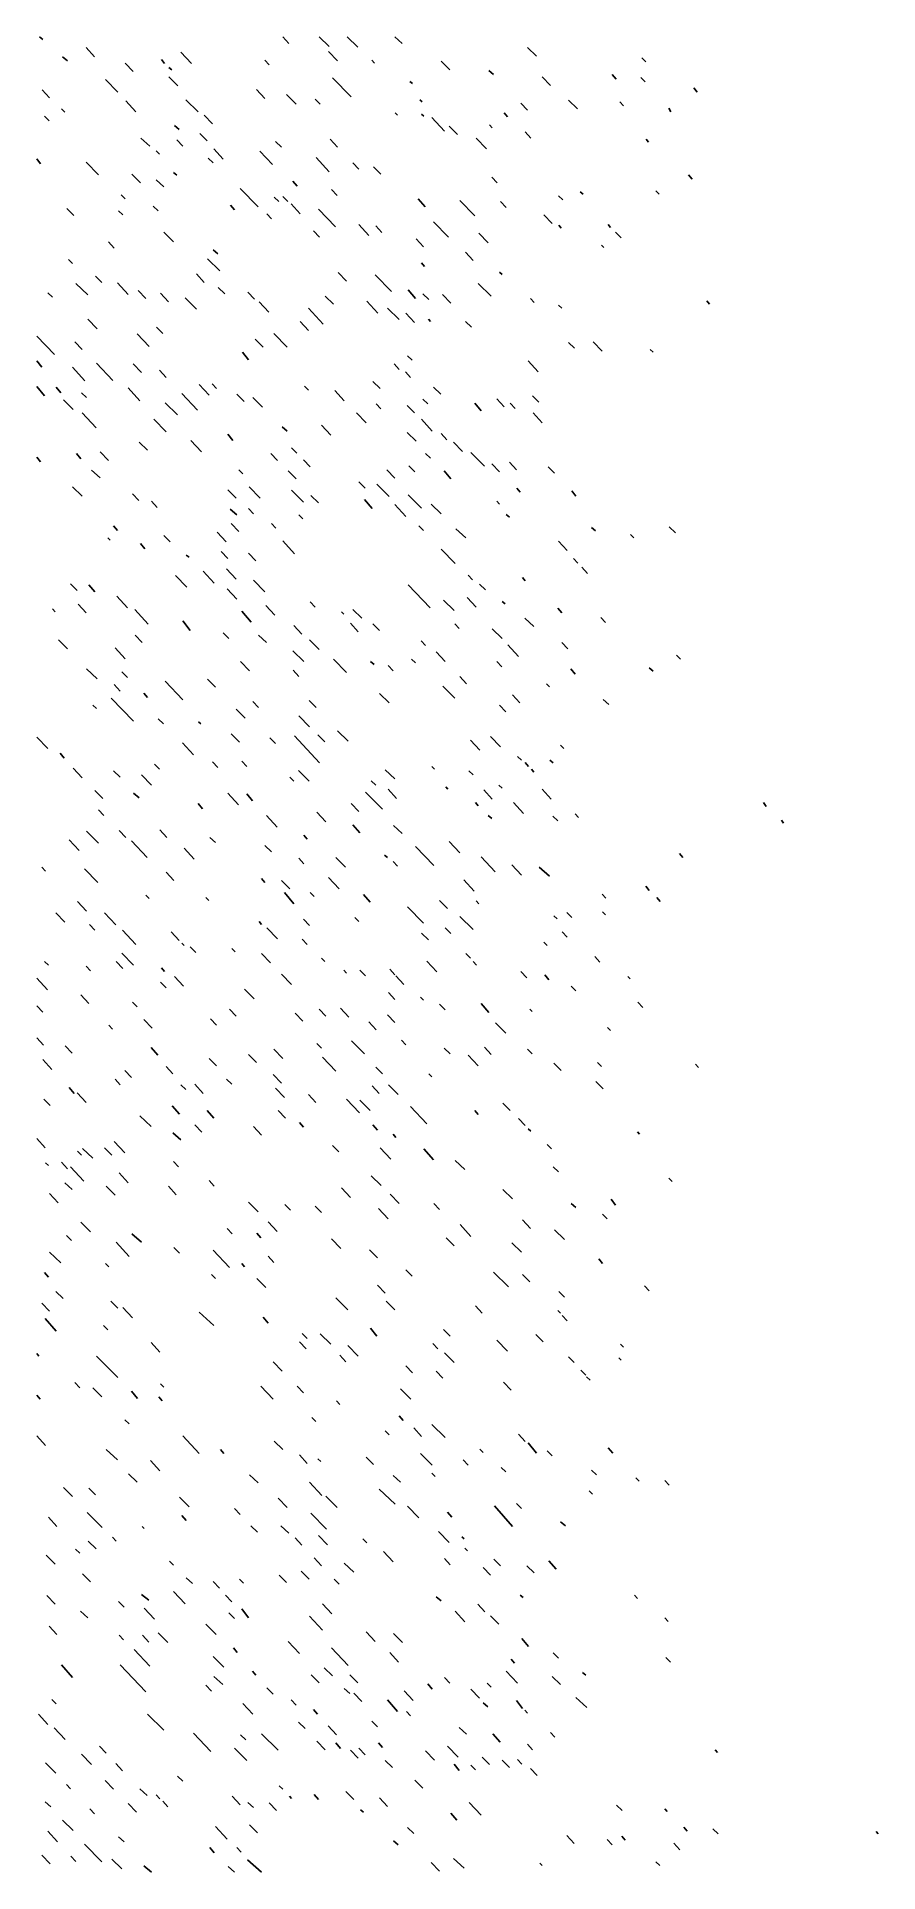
# Model space of a CAD drawing. Extents: x 0 to 275, y 0 to 600.
import ezdxf

# ---------------------------------------------------------------- set-up
doc = ezdxf.new("R2010")
doc.units = 0
doc.header["$MEASUREMENT"] = 0
doc.layers.add('MARBLE_FSET2', color=76, linetype='CONTINUOUS')

msp = doc.modelspace()

# ---------------------------------------------------------------- linework, layer by layer
at = {"layer": 'MARBLE_FSET2'}
for p, q in [((1.1, 600.19), (2.2, 599.25)), ((80.61, 600.19), (82.63, 597.94)), ((92.52, 600.19), (95.82, 597)), ((101.68, 600.19), (105.16, 596.82)), ((117.25, 600.19), (119.63, 597.94)), ((16.31, 596.63), (19.05, 593.64)), ((47.27, 595.13), (50.75, 591.39)), ((95.63, 595.32), (98.56, 592.32)), ((160.67, 596.63), (163.6, 593.82)), ((8.61, 593.64), (10.26, 592.32)), ((29.13, 591.58), (31.69, 588.77)), ((41.04, 592.7), (41.95, 591.39)), ((43.42, 590.08), (44.34, 589.33)), ((74.75, 592.51), (76.21, 591.01)), ((109.74, 592.51), (110.66, 591.58)), ((132.46, 592.14), (135.21, 589.33)), ((148.03, 589.14), (149.5, 587.83)), ((198.05, 593.26), (199.33, 591.95)), ((2.02, 582.78), (4.4, 580.16)), ((22.72, 586.15), (26.75, 582.03)), ((43.42, 587.08), (46.35, 584.09)), ((72, 582.96), (74.75, 579.97)), ((96.92, 586.71), (102.96, 580.53)), ((122.2, 585.59), (123.11, 584.84)), ((165.44, 587.08), (168.18, 584.27)), ((188.34, 587.83), (189.62, 586.33)), ((197.68, 586.9), (199.15, 585.4)), ((215.08, 583.53), (216.18, 582.03)), ((8.24, 576.6), (9.34, 575.48)), ((29.31, 579.22), (32.61, 575.66)), ((48.92, 579.59), (52.95, 575.66)), ((81.89, 581.28), (85.01, 578.1)), ((91.24, 579.78), (92.89, 578.1)), ((125.5, 579.59), (126.23, 578.85)), ((158.47, 578.47), (160.67, 576.22)), ((174.05, 579.41), (176.98, 576.6)), ((190.9, 578.85), (192, 577.54)), ((206.84, 576.79), (207.57, 575.66)), ((2.75, 574.17), (4.21, 572.67)), ((45.25, 571.17), (46.72, 569.86)), ((54.96, 574.54), (57.71, 571.73)), ((117.44, 575.29), (118.17, 574.54)), ((126.05, 574.91), (126.78, 574.17)), ((129.34, 573.79), (133.56, 569.3)), ((135.02, 570.98), (137.77, 568.17)), ((148.21, 571.36), (149.13, 570.42)), ((152.98, 575.29), (154.08, 573.98)), ((34.26, 567.05), (37.19, 564.43)), ((45.98, 566.49), (48, 564.43)), ((53.5, 568.55), (55.88, 566.12)), ((78.23, 565.93), (80.24, 564.06)), ((96.18, 566.68), (98.56, 564.06)), ((143.82, 567.05), (147.3, 563.49)), ((159.94, 569.11), (161.77, 567.05)), ((199.51, 566.68), (200.24, 565.74)), ((0.18, 560.31), (1.47, 558.63)), ((16.31, 559.19), (20.34, 555.07)), ((39.21, 562.93), (40.31, 561.81)), ((56.24, 560.5), (57.89, 559)), ((58.08, 563.49), (61.19, 560.12)), ((73.1, 562.75), (77.31, 558.44)), ((91.6, 560.69), (95.82, 556.01)), ((103.51, 559), (105.53, 556.94)), ((31.33, 555.26), (34.08, 552.45)), ((39.21, 553.39), (41.77, 551.14)), ((44.89, 555.82), (45.98, 554.88)), ((83.91, 553.01), (85.37, 551.33)), ((110.29, 557.69), (112.67, 555.26)), ((148.95, 554.32), (150.78, 552.45)), ((213.25, 555.07), (214.53, 553.57)), ((27.85, 548.52), (29.13, 547.21)), ((66.69, 550.58), (72.55, 544.59)), ((77.86, 547.77), (79.33, 546.27)), ((80.61, 547.96), (82.26, 546.27)), ((96.55, 550.2), (98.38, 548.33)), ((124.95, 547.21), (127.15, 544.59)), ((138.5, 546.65), (143.45, 541.59)), ((151.88, 546.27), (153.71, 544.4)), ((170.75, 548.14), (172.21, 546.83)), ((177.89, 549.45), (178.81, 548.71)), ((202.63, 549.83), (203.73, 548.71)), ((10.08, 544.03), (12.27, 541.78)), ((26.93, 543.28), (28.4, 541.97)), ((38.29, 544.77), (39.94, 543.28)), ((63.57, 545.15), (64.85, 543.65)), ((75.48, 542.34), (76.95, 540.66)), ((83.36, 545.52), (86.29, 542.34)), ((92.34, 543.84), (97.83, 538.03)), ((165.98, 541.97), (168.73, 539.16)), ((41.77, 536.35), (44.89, 533.17)), ((90.69, 536.72), (92.7, 534.66)), ((105.53, 538.78), (108.82, 535.23)), ((111.02, 538.41), (113.04, 536.16)), ((124.21, 534.1), (126.6, 531.48)), ((129.89, 539.72), (134.84, 534.66)), ((144.73, 535.98), (147.85, 532.79)), ((170.93, 538.6), (171.66, 537.66)), ((187.05, 538.78), (187.79, 537.85)), ((189.44, 536.35), (191.27, 534.48)), ((23.63, 533.17), (25.47, 531.11)), ((57.89, 530.55), (59.36, 529.24)), ((140.34, 529.8), (142.9, 526.99)), ((184.85, 532.04), (185.59, 531.29)), ((10.63, 527.36), (11.91, 526.05)), ((52.4, 522.68), (54.96, 519.88)), ((56.06, 527.55), (60.09, 523.62)), ((98.75, 523.06), (101.5, 520.25)), ((110.84, 522.31), (116.15, 516.88)), ((126.05, 526.24), (126.96, 525.12)), ((151.51, 523.25), (152.43, 522.5)), ((3.85, 516.51), (5.31, 515.01)), ((13.01, 519.5), (16.85, 515.76)), ((19.42, 521.93), (21.44, 519.88)), ((26.56, 519.69), (30.05, 515.94)), ((33.34, 517.25), (35.91, 514.63)), ((40.67, 516.32), (43.24, 513.51)), ((59.54, 518.19), (61.74, 516.13)), ((69.25, 516.69), (71.45, 514.45)), ((121.65, 517.44), (124.03, 514.63)), ((126.41, 516.13), (128.43, 514.26)), ((144.55, 519.5), (148.76, 515.38)), ((48.73, 514.82), (52.4, 511.08)), ((72.92, 513.51), (76.03, 510.14)), ((89.04, 511.45), (93.8, 506.21)), ((94.53, 515.38), (97.28, 512.76)), ((108.09, 513.7), (111.76, 509.77)), ((114.87, 511.45), (118.72, 507.71)), ((132.82, 515.94), (135.57, 513.14)), ((161.59, 514.63), (162.87, 513.32)), ((170.75, 512.39), (171.85, 511.45)), ((219.3, 513.88), (220.21, 512.76)), ((16.85, 507.89), (19.97, 504.71)), ((39.39, 505.27), (41.4, 503.21)), ((86.29, 507.15), (89.04, 504.15)), ((120.92, 509.77), (123.66, 506.77)), ((128.24, 507.89), (128.98, 507.15)), ((140.34, 507.15), (142.35, 505.27)), ((0.18, 502.28), (6.05, 496.29)), ((12.64, 500.41), (15.02, 497.97)), ((32.98, 503.03), (37.01, 498.91)), ((71.63, 501.34), (74.2, 498.72)), ((77.68, 503.21), (82.08, 498.72)), ((174.05, 500.22), (176.06, 498.35)), ((182.11, 500.41), (185.04, 497.41)), ((0.18, 494.23), (1.83, 492.17)), ((11.91, 492.17), (15.94, 487.68)), ((19.79, 493.48), (25.1, 487.86)), ((31.69, 493.29), (34.44, 490.48)), ((67.42, 497.04), (69.44, 494.6)), ((117.07, 493.29), (118.72, 491.42)), ((121.47, 495.91), (122.93, 494.42)), ((160.85, 494.23), (164.15, 490.67)), ((200.79, 497.97), (201.71, 497.04)), ((40.31, 491.23), (42.5, 488.8)), ((53.31, 486.55), (56.61, 483)), ((57.53, 486.74), (58.99, 485.24)), ((110.11, 487.49), (112.49, 485.24)), ((120.73, 490.67), (122.38, 488.8)), ((0.18, 485.8), (2.75, 482.81)), ((6.6, 485.62), (8.06, 483.74)), ((8.98, 481.5), (12.09, 478.32)), ((14.84, 483.74), (16.49, 482.25)), ((30.05, 485.43), (33.89, 481.12)), ((42.14, 480.56), (46.17, 476.63)), ((47.63, 483.56), (52.76, 478.13)), ((65.59, 483.37), (67.97, 480.94)), ((70.9, 482.25), (74.02, 479.06)), ((87.76, 485.99), (89.04, 484.68)), ((97.65, 484.49), (100.76, 481.12)), ((111.21, 480.19), (112.67, 478.5)), ((126.41, 481.68), (128.06, 480.19)), ((129.89, 485.62), (132.27, 483.37)), ((143.45, 480.37), (145.47, 477.94)), ((150.6, 481.87), (152.98, 479.25)), ((154.99, 480.37), (156.64, 478.69)), ((162.32, 482.81), (164.34, 480.75)), ((15.02, 477.19), (19.6, 472.32)), ((38.47, 475.13), (42.5, 471.01)), ((104.79, 477.19), (107.91, 474.01)), ((121.28, 479.63), (123.66, 477.19)), ((126.05, 475.13), (129.53, 471.2)), ((162.5, 477.19), (165.44, 474.01)), ((50.56, 468.21), (54.05, 464.46)), ((62.66, 470.27), (64.31, 468.21)), ((80.43, 472.7), (82.08, 471.2)), ((93.25, 473.26), (96.37, 469.89)), ((121.28, 470.83), (124.21, 468.02)), ((132.46, 470.45), (134.29, 468.39)), ((0.18, 462.78), (1.47, 461.28)), ((13.19, 463.9), (14.66, 462.22)), ((20.89, 464.46), (23.63, 461.65)), ((33.71, 467.64), (36.46, 465.02)), ((76.76, 463.9), (78.96, 461.65)), ((83.54, 465.77), (85.19, 464.09)), ((127.33, 463.9), (128.98, 462.4)), ((136.49, 467.64), (139.42, 464.65)), ((142.17, 464.27), (146.56, 459.78)), ((18.14, 458.47), (20.89, 456.04)), ((66.32, 458.66), (67.6, 457.35)), ((82.44, 458.28), (85.01, 455.66)), ((87.39, 461.84), (89.59, 459.59)), ((114.69, 458.66), (117.25, 455.85)), ((121.83, 459.97), (123.85, 457.91)), ((133.37, 458.28), (135.57, 455.66)), ((148.95, 460.53), (151.51, 457.91)), ((154.81, 461.09), (157.01, 458.66)), ((167.45, 459.59), (169.47, 457.54)), ((11.91, 453.04), (15.02, 450.05)), ((31.51, 450.8), (33.53, 448.55)), ((62.66, 452.11), (65.4, 449.3)), ((69.62, 453.04), (73.28, 449.3)), ((83.54, 451.92), (87.39, 447.99)), ((89.77, 450.23), (92.34, 447.8)), ((105.53, 454.73), (107.54, 452.67)), ((111.39, 453.98), (115.42, 449.86)), ((121.65, 450.42), (126.05, 446.12)), ((157.19, 452.67), (158.29, 451.36)), ((175.15, 451.73), (176.43, 450.05)), ((37.74, 448.36), (39.57, 446.3)), ((63.39, 445.74), (65.59, 443.87)), ((69.44, 445.93), (71.08, 444.24)), ((107.36, 448.92), (109.92, 445.93)), ((117.25, 447.24), (120.92, 443.31)), ((129.16, 447.43), (132.46, 444.24)), ((150.6, 448.36), (151.51, 447.43)), ((153.71, 444.06), (154.81, 443.12)), ((25.28, 440.31), (26.56, 438.81)), ((59.18, 438.25), (62.11, 435.07)), ((63.76, 441.06), (66.32, 438.44)), ((76.95, 441.06), (78.41, 439.56)), ((85.92, 443.87), (87.21, 442.56)), ((125.13, 440.31), (126.6, 438.81)), ((137.22, 439.38), (140.52, 436.38)), ((181.56, 439.75), (182.84, 438.63)), ((207.02, 439.94), (209.04, 438.07)), ((23.45, 436.38), (24.18, 435.63)), ((34.08, 434.51), (35.54, 432.82)), ((41.77, 437.13), (43.79, 435.07)), ((80.61, 435.44), (84.46, 431.14)), ((132.46, 432.64), (137.04, 427.96)), ((170.75, 435.26), (173.68, 432.26)), ((195.48, 436.38), (194.38, 437.5)), ((49.1, 430.76), (50.02, 430.02)), ((60.46, 431.89), (62.66, 429.64)), ((62.29, 426.27), (65.4, 422.9)), ((69.44, 431.33), (71.82, 428.89)), ((175.69, 429.64), (177.16, 428.14)), ((178.44, 426.83), (180.27, 424.77)), ((11.18, 421.4), (13.37, 419.16)), ((17.22, 421.03), (19.24, 418.78)), ((45.62, 424.03), (49.28, 420.28)), ((54.6, 425.52), (58.26, 421.59)), ((71.08, 422.53), (74.75, 418.78)), ((121.65, 421.03), (128.79, 413.54)), ((141.25, 424.21), (142.72, 422.71)), ((144.92, 421.22), (146.93, 419.34)), ((159.02, 423.46), (159.94, 422.34)), ((13.74, 414.66), (16.31, 411.86)), ((26.38, 417.29), (29.86, 413.54)), ((62.47, 419.72), (65.59, 416.35)), ((75.11, 414.29), (78.05, 411.11)), ((89.59, 415.41), (91.24, 413.73)), ((133.19, 415.98), (136.67, 412.61)), ((140.89, 416.91), (143.82, 413.73)), ((152.43, 415.6), (153.34, 414.85)), ((5.31, 413.17), (6.23, 412.23)), ((32.24, 412.98), (36.64, 408.11)), ((48, 409.24), (50.38, 406.05)), ((67.24, 412.42), (70.35, 408.86)), ((99.85, 412.23), (100.58, 411.48)), ((102.78, 408.49), (105.34, 405.68)), ((103.51, 412.98), (106.44, 410.17)), ((110.11, 408.3), (112.31, 406.05)), ((136.85, 408.3), (138.32, 406.8)), ((159.76, 410.17), (162.69, 407.36)), ((170.56, 413.35), (171.85, 411.86)), ((184.67, 410.36), (186.14, 408.67)), ((7.33, 403.06), (10.26, 400.06)), ((32.43, 404.56), (34.63, 402.12)), ((61.19, 405.3), (63.02, 403.43)), ((72.73, 404.56), (75.3, 402.12)), ((84.27, 407.74), (86.84, 404.93)), ((89.4, 403.06), (92.52, 399.88)), ((125.86, 402.68), (127.33, 401.19)), ((149.13, 406.61), (152.43, 403.43)), ((171.85, 402.12), (173.86, 400.06)), ((25.83, 400.44), (29.13, 396.88)), ((83.91, 399.5), (87.57, 395.94)), ((97.28, 396.69), (101.5, 392.39)), ((122.75, 396.69), (124.03, 395.57)), ((130.81, 399.13), (133.74, 395.94)), ((154.26, 401.37), (157.74, 397.63)), ((209.4, 398), (210.69, 396.69)), ((16.49, 393.51), (19.97, 390.33)), ((28.03, 392.57), (29.86, 390.7)), ((56.06, 390.14), (58.63, 387.52)), ((66.87, 395.94), (69.8, 392.95)), ((84.09, 393.14), (85.92, 391.08)), ((109.37, 395.94), (110.47, 395.01)), ((115.05, 394.63), (116.7, 392.95)), ((138.5, 391.08), (140.7, 388.64)), ((150.6, 395.94), (152.24, 394.26)), ((174.78, 393.51), (176.24, 391.83)), ((200.43, 393.88), (201.71, 392.76)), ((25.47, 388.46), (27.48, 386.21)), ((35.18, 385.65), (36.46, 384.15)), ((42.14, 389.58), (48, 383.4)), ((112.31, 385.46), (115.42, 382.46)), ((133.01, 387.89), (136.85, 383.96)), ((155.73, 385.09), (158.11, 382.46)), ((166.9, 388.64), (167.82, 387.71)), ((18.5, 381.72), (19.79, 380.59)), ((24.55, 383.96), (31.88, 376.47)), ((65.4, 380.41), (68.34, 377.41)), ((70.9, 382.84), (72.73, 380.97)), ((85.92, 378.16), (89.4, 374.6)), ((89.22, 383.21), (91.6, 380.97)), ((151.51, 381.72), (153.53, 379.47)), ((185.4, 383.59), (187.24, 381.9)), ((39.94, 377.22), (41.59, 375.54)), ((53.13, 376.29), (53.86, 375.54)), ((63.76, 372.36), (66.5, 369.55)), ((98.56, 373.29), (102.05, 369.92)), ((0.18, 371.23), (3.85, 367.49)), ((47.82, 369.36), (51.48, 365.43)), ((76.4, 371.05), (78.23, 369.17)), ((84.46, 371.61), (92.7, 362.81)), ((92.15, 371.98), (94.35, 369.73)), ((141.98, 370.3), (145.1, 366.93)), ((148.58, 371.42), (151.88, 368.05)), ((171.48, 368.61), (172.58, 367.49)), ((7.88, 365.99), (9.16, 364.31)), ((12.09, 361.12), (15.02, 357.94)), ((25.28, 360.19), (27.48, 358.13)), ((38.66, 362.43), (40.31, 360.75)), ((57.71, 363.18), (59.36, 361.31)), ((67.24, 363.37), (68.89, 361.68)), ((85.74, 360.37), (89.22, 356.82)), ((114.14, 360.56), (117.25, 357.57)), ((129.34, 361.68), (130.26, 360.75)), ((141.44, 360.19), (142.9, 358.88)), ((157.37, 364.87), (158.66, 363.74)), ((159.94, 363), (161.04, 361.68)), ((161.95, 360.75), (162.69, 359.81)), ((168, 363.74), (169.1, 362.81)), ((34.44, 358.88), (37.74, 355.51)), ((82.99, 358.13), (84.27, 356.82)), ((109.56, 357), (111.02, 355.51)), ((115.05, 354.2), (117.8, 351.2)), ((133.92, 354.95), (134.66, 354.2)), ((146.38, 354.01), (149.13, 351.01)), ((151.33, 355.51), (152.43, 354.57)), ((165.44, 354.2), (168.37, 351.01)), ((19.24, 353.82), (21.8, 351.2)), ((31.88, 352.89), (33.71, 351.39)), ((52.95, 349.52), (54.41, 347.83)), ((62.66, 352.89), (66.14, 349.14)), ((68.89, 352.7), (70.72, 350.45)), ((102.96, 349.52), (105.53, 346.9)), ((107.73, 353.26), (113.22, 347.64)), ((143.63, 349.89), (144.55, 348.77)), ((156.09, 349.89), (159.39, 346.33)), ((237.8, 349.89), (238.72, 348.58)), ((20.34, 347.46), (22.17, 345.59)), ((75.3, 345.59), (78.78, 341.84)), ((91.79, 346.71), (94.72, 343.53)), ((103.51, 342.59), (105.89, 339.97)), ((116.89, 342.4), (119.63, 339.78)), ((147.85, 345.59), (148.95, 344.65)), ((170.56, 343.9), (168.92, 345.4)), ((176.24, 346.15), (177.34, 345.02)), ((243.66, 344.09), (244.4, 343.15)), ((10.81, 337.72), (14.11, 334.17)), ((16.49, 340.53), (20.34, 336.6)), ((27.11, 340.72), (29.31, 338.47)), ((31.15, 337.35), (36.27, 331.92)), ((40.49, 340.9), (42.69, 338.47)), ((56.79, 338.47), (58.63, 336.79)), ((87.57, 339.22), (88.67, 337.91)), ((135.02, 337.16), (138.5, 333.42)), ((48.37, 334.91), (51.66, 331.36)), ((74.75, 335.85), (76.95, 333.79)), ((85.92, 331.73), (87.57, 329.86)), ((98.02, 331.92), (101.13, 328.74)), ((113.95, 332.67), (114.87, 331.92)), ((116.7, 330.61), (118.17, 329.11)), ((124.03, 335.48), (130.08, 329.3)), ((145.47, 332.11), (150.05, 327.24)), ((210.32, 333.23), (211.42, 331.92)), ((1.83, 328.74), (3.11, 327.43)), ((15.76, 328.17), (20.15, 323.68)), ((42.5, 327.05), (45.07, 324.43)), ((73.65, 324.99), (74.75, 323.68)), ((80.24, 324.43), (82.99, 321.62)), ((95.63, 325.37), (99.11, 321.62)), ((139.79, 324.62), (143.27, 320.87)), ((155.54, 329.49), (158.66, 326.12)), ((164.52, 328.74), (167.82, 325.74)), ((35.91, 319.56), (37.01, 318.44)), ((55.51, 318.81), (56.43, 317.88)), ((81.16, 320.5), (84.27, 316.76)), ((89.59, 320.5), (90.87, 319.19)), ((106.99, 319.75), (109.19, 317.32)), ((185.04, 319.94), (186.32, 318.63)), ((199.33, 322.56), (200.43, 321.06)), ((202.99, 318.81), (204.09, 317.5)), ((6.41, 313.76), (9.34, 310.76)), ((13.56, 317.5), (16.49, 314.32)), ((22.35, 313.76), (26.02, 309.83)), ((104.24, 312.26), (105.53, 310.95)), ((121.47, 315.82), (126.6, 310.39)), ((131.91, 317.88), (134.47, 315.26)), ((138.5, 312.64), (142.9, 308.33)), ((143.82, 317.69), (144.73, 316.76)), ((170.38, 311.89), (169.28, 312.82)), ((173.5, 313.95), (175.15, 312.26)), ((185.22, 314.13), (186.14, 313.2)), ((17.4, 310.02), (19.24, 308.14)), ((28.21, 308.14), (32.61, 303.46)), ((44.15, 307.58), (46.72, 304.77)), ((72.92, 310.95), (73.65, 310.02)), ((75.48, 308.89), (78.96, 305.34)), ((87.39, 311.7), (89.4, 309.64)), ((126.05, 307.21), (128.24, 304.96)), ((133.74, 308.89), (135.57, 307.02)), ((172.03, 307.58), (173.68, 305.9)), ((28.03, 300.66), (31.88, 296.72)), ((47.63, 303.84), (48.37, 303.09)), ((50.38, 302.71), (52.21, 300.84)), ((63.94, 302.15), (65.04, 301.03)), ((73.65, 300.47), (76.58, 297.47)), ((87.02, 305.15), (88.67, 303.46)), ((140.52, 300.47), (141.98, 298.97)), ((165.98, 304.21), (167.08, 303.09)), ((2.75, 297.85), (4.03, 296.72)), ((16.31, 296.35), (17.77, 294.85)), ((26.2, 297.85), (28.4, 295.6)), ((41.04, 295.79), (41.95, 294.66)), ((93.25, 298.97), (94.35, 297.85)), ((100.58, 295.04), (101.5, 294.1)), ((105.89, 295.04), (107.73, 293.17)), ((115.6, 295.41), (117.25, 293.54)), ((127.69, 298.03), (130.99, 294.48)), ((142.9, 297.85), (144, 296.72)), ((158.47, 294.66), (160.49, 292.61)), ((182.66, 299.53), (184.31, 297.66)), ((0.18, 292.42), (3.66, 288.67)), ((40.67, 291.11), (42.5, 289.24)), ((45.25, 292.98), (48.18, 289.8)), ((68.15, 288.86), (71.27, 285.68)), ((80.24, 293.73), (83.54, 290.36)), ((120.18, 290.36), (117.62, 293.17)), ((166.35, 293.54), (167.63, 291.86)), ((176.43, 288.3), (174.96, 289.8)), ((193.47, 292.98), (194.2, 292.23)), ((0.18, 283.43), (2.2, 281.37)), ((14.66, 286.99), (17.22, 284.18)), ((31.51, 284.56), (32.98, 283.06)), ((63.21, 282.31), (65.4, 280.06)), ((92.52, 282.31), (94.72, 280.06)), ((99.48, 282.68), (102.23, 279.69)), ((115.24, 287.74), (117.25, 285.49)), ((125.68, 286.24), (126.6, 285.3)), ((131.91, 283.99), (133.74, 282.12)), ((145.47, 284.18), (148.03, 281.19)), ((161.4, 282.31), (162.14, 281.56)), ((196.76, 284.56), (198.41, 282.87)), ((23.82, 277.07), (24.92, 275.76)), ((35.18, 278.94), (37.92, 276.13)), ((56.98, 279.13), (58.99, 277.07)), ((84.64, 281), (87.21, 278.38)), ((108.82, 278.19), (111.21, 275.57)), ((114.87, 280.44), (117.25, 278)), ((150.23, 277.82), (153.53, 274.45)), ((186.87, 276.32), (187.79, 275.38)), ((0.18, 272.95), (2.38, 270.51)), ((9.53, 270.33), (11.73, 267.89)), ((91.79, 271.08), (93.25, 269.58)), ((103.15, 272.01), (107.36, 267.71)), ((119.45, 272.2), (120.92, 270.7)), ((2.2, 265.83), (5.13, 262.65)), ((37.56, 269.77), (39.76, 267.33)), ((56.61, 266.21), (58.99, 263.78)), ((69.44, 267.52), (72, 264.9)), ((77.68, 269.2), (80.61, 266.21)), ((93.62, 266.58), (98.02, 262.09)), ((133.37, 269.58), (135.39, 267.71)), ((141.25, 267.33), (144.55, 263.78)), ((146.56, 269.95), (148.76, 267.52)), ((160.67, 269.2), (162.14, 267.71)), ((169.28, 264.71), (171.66, 262.28)), ((183.57, 264.9), (184.85, 263.59)), ((215.63, 264.34), (216.55, 263.21)), ((25.83, 259.47), (27.48, 257.6)), ((28.95, 262.28), (31.15, 260.03)), ((42.5, 263.59), (44.7, 261.15)), ((62.29, 259.47), (63.94, 257.78)), ((77.5, 260.97), (80.24, 258.16)), ((111.02, 263.4), (113.22, 261.15)), ((128.43, 261.15), (129.34, 260.22)), ((183.02, 258.72), (185.4, 256.29)), ((2.56, 252.92), (4.58, 250.86)), ((10.81, 256.66), (12.46, 254.79)), ((13.37, 254.98), (16.31, 251.79)), ((47.27, 257.6), (48.92, 256.1)), ((51.85, 257.78), (54.6, 254.79)), ((78.23, 256.47), (81.16, 253.48)), ((89.04, 254.42), (91.42, 251.79)), ((101.5, 252.92), (105.71, 248.42)), ((105.89, 252.54), (109.19, 249.17)), ((109.92, 257.22), (112.12, 254.79)), ((115.24, 257.6), (118.35, 254.42)), ((33.89, 247.49), (37.56, 243.93)), ((44.52, 250.67), (46.9, 248.05)), ((55.88, 249.17), (58.08, 246.74)), ((79.15, 249.17), (81.53, 246.74)), ((122.38, 250.48), (127.69, 244.87)), ((143.45, 249.17), (144.55, 247.86)), ((152.61, 251.61), (154.99, 249.17)), ((157.74, 246.55), (159.94, 244.31)), ((44.7, 241.87), (47.27, 239.63)), ((51.85, 244.49), (54.23, 242.06)), ((71.08, 243.93), (73.65, 241.12)), ((86.11, 245.24), (87.39, 243.74)), ((110.11, 244.49), (111.57, 242.81)), ((116.7, 241.5), (117.62, 240.37)), ((160.85, 243.18), (161.77, 242.43)), ((196.58, 242.25), (197.31, 241.5)), ((0.18, 240), (2.93, 237)), ((13.56, 235.88), (14.84, 234.57)), ((15.21, 236.82), (18.5, 233.63)), ((22.35, 237), (24.73, 234.57)), ((25.47, 239.06), (28.95, 235.32)), ((96.92, 237.75), (98.93, 235.69)), ((112.49, 237), (115.97, 233.26)), ((126.78, 236.63), (129.89, 233.07)), ((167.08, 238.13), (168.55, 236.63)), ((3.11, 232.14), (4.03, 231.2)), ((8.24, 232.32), (10.26, 230.08)), ((11.18, 230.83), (15.57, 226.15)), ((27.11, 228.77), (30.05, 225.59)), ((44.89, 232.51), (46.53, 230.83)), ((137.04, 232.89), (140.15, 229.89)), ((169.1, 230.83), (170.75, 229.14)), ((4.4, 222.03), (7.15, 219.03)), ((9.34, 225.59), (11.73, 223.34)), ((22.9, 224.46), (25.83, 221.47)), ((43.24, 224.46), (45.8, 221.65)), ((56.61, 226.33), (58.26, 224.46)), ((99.85, 223.9), (102.78, 220.72)), ((109.56, 227.83), (112.85, 224.65)), ((152.61, 223.34), (155.73, 220.34)), ((206.84, 227.08), (207.94, 225.96)), ((69.44, 219.22), (72.55, 216.04)), ((81.34, 218.47), (83.18, 216.6)), ((91.24, 217.91), (93.25, 215.85)), ((111.94, 217.16), (115.05, 213.79)), ((115.79, 221.84), (118.72, 218.85)), ((130.08, 218.85), (131.91, 216.79)), ((174.96, 218.85), (176.43, 217.54)), ((187.97, 220.16), (189.44, 218.28)), ((14.66, 212.67), (17.77, 209.49)), ((62.47, 210.61), (64.12, 208.92)), ((75.85, 212.85), (78.78, 209.67)), ((138.69, 211.92), (142.17, 207.99)), ((159.02, 213.42), (161.59, 210.61)), ((169.47, 210.23), (172.76, 207.05)), ((185.22, 215.29), (186.69, 213.79)), ((9.89, 208.36), (11.54, 206.68)), ((26.2, 206.12), (30.41, 201.44)), ((31.33, 208.92), (34.44, 206.12)), ((45.07, 204.43), (46.9, 202.56)), ((72.18, 209.11), (73.47, 207.61)), ((96.55, 207.24), (99.66, 204.06)), ((134.11, 207.61), (136.67, 204.99)), ((155.54, 205.93), (158.66, 202.93)), ((4.4, 202.93), (8.06, 199.38)), ((22.72, 199.19), (23.82, 198.07)), ((57.89, 203.49), (63.21, 197.88)), ((67.24, 199.19), (68.15, 198.07)), ((75.85, 201.62), (77.68, 199.56)), ((109.01, 203.68), (111.57, 201.06)), ((183.94, 200.69), (185.22, 199.19)), ((2.75, 196.19), (4.03, 194.7)), ((57.34, 195.63), (58.63, 194.32)), ((72.18, 194.32), (75.11, 191.33)), ((111.57, 192.07), (114.14, 189.45)), ((120.92, 197.13), (122.93, 195.07)), ((149.5, 196.38), (154.44, 191.51)), ((159.02, 195.63), (161.4, 193.2)), ((1.83, 186.27), (4.4, 183.65)), ((6.41, 190.02), (8.79, 187.77)), ((24.37, 186.83), (26.75, 184.59)), ((98.02, 187.96), (101.86, 184.02)), ((114.5, 186.83), (117.25, 184.02)), ((170.93, 190.02), (172.76, 188.14)), ((198.96, 191.89), (200.43, 190.2)), ((2.93, 181.22), (6.6, 177.1)), ((28.4, 184.77), (31.51, 181.4)), ((53.31, 183.28), (58.08, 178.97)), ((74.2, 181.59), (75.85, 179.72)), ((143.63, 185.34), (145.83, 182.9)), ((170.56, 183.84), (171.48, 182.9)), ((172.03, 182.15), (173.68, 180.47)), ((21.98, 178.97), (23.45, 177.47)), ((87.02, 176.35), (88.67, 174.66)), ((92.89, 176.16), (96.37, 172.79)), ((109.37, 178.03), (111.39, 175.41)), ((133.19, 177.66), (135.39, 175.41)), ((150.6, 174.1), (154.08, 170.55)), ((163.42, 175.98), (165.8, 173.54)), ((0.18, 169.8), (0.92, 168.86)), ((19.79, 168.86), (26.75, 161.93)), ((37.56, 173.35), (40.49, 170.17)), ((86.11, 173.54), (88.31, 171.29)), ((99.3, 169.24), (101.31, 166.99)), ((101.86, 172.42), (105.34, 168.86)), ((129.71, 172.98), (131.36, 171.29)), ((133.56, 169.98), (136.67, 166.8)), ((174.05, 168.67), (175.88, 166.8)), ((190.53, 168.3), (191.27, 167.55)), ((191.08, 172.79), (192, 171.86)), ((77.5, 166.99), (80.43, 163.99)), ((120.92, 165.68), (123.11, 163.43)), ((130.81, 163.99), (133.01, 161.75)), ((178.08, 164.37), (179.73, 162.68)), ((179.91, 162.12), (181.19, 161)), ((0.18, 156.13), (1.28, 154.82)), ((12.64, 160.25), (14.29, 158.56)), ((18.5, 158.56), (21.44, 155.57)), ((31.15, 157.44), (33.16, 155.01)), ((40.67, 159.88), (41.77, 158.75)), ((73.47, 159.13), (77.5, 154.82)), ((85.37, 159.13), (87.39, 156.88)), ((119.08, 158.19), (122.56, 154.82)), ((152.79, 160.44), (155.36, 157.82)), ((40.12, 155.57), (41.22, 154.26)), ((98.2, 154.26), (99.3, 153.14)), ((28.95, 148.08), (30.41, 146.77)), ((90.14, 148.83), (91.42, 147.52)), ((114.14, 144.52), (115.42, 143.21)), ((118.72, 149.39), (120, 147.89)), ((123.48, 145.46), (126.05, 142.65)), ((129.34, 146.58), (133.74, 142.28)), ((0.18, 142.84), (3.11, 139.66)), ((22.9, 138.35), (26.56, 134.98)), ((48, 142.84), (53.31, 137.04)), ((60.27, 138.35), (61.37, 137.04)), ((77.86, 141.15), (80.61, 138.35)), ((145.1, 138.53), (146.2, 137.41)), ((157.74, 143.4), (159.94, 140.97)), ((160.85, 140.59), (163.6, 137.22)), ((187.05, 138.91), (188.52, 137.22)), ((37.37, 134.79), (40.49, 131.42)), ((86.11, 136.66), (88.67, 133.85)), ((92.15, 135.35), (93.07, 134.41)), ((107.91, 135.91), (110.29, 133.48)), ((125.68, 137.04), (129.53, 133.29)), ((139.6, 134.98), (141.25, 133.29)), ((152.06, 132.54), (153.53, 131.05)), ((168.73, 136.29), (167.08, 137.97)), ((30.23, 130.48), (32.98, 127.68)), ((69.8, 130.11), (72.55, 127.49)), ((89.4, 127.68), (93.44, 123.37)), ((116.7, 129.92), (119.08, 127.68)), ((129.34, 130.67), (130.44, 129.55)), ((181.56, 131.61), (183.21, 130.11)), ((196.03, 129.17), (197.13, 128.05)), ((205.56, 128.24), (207.02, 126.74)), ((8.98, 125.99), (11.91, 123)), ((17.22, 125.8), (19.42, 123.56)), ((46.9, 122.81), (50.02, 119.63)), ((79.15, 122.43), (82.08, 119.44)), ((94.72, 123.18), (98.38, 119.44)), ((112.12, 125.43), (117.44, 120.56)), ((157.01, 120.75), (158.66, 119.06)), ((180.82, 124.87), (181.92, 123.74)), ((4.03, 116.26), (6.78, 113.26)), ((16.67, 117.75), (21.62, 112.89)), ((47.63, 116.82), (49.1, 115.13)), ((64.85, 119.06), (66.69, 117.19)), ((89.77, 117.57), (94.9, 112.32)), ((121.47, 119.81), (125.13, 116.07)), ((134.47, 117.94), (135.94, 116.26)), ((149.86, 120), (155.73, 113.26)), ((171.48, 114.76), (173.13, 113.45)), ((17.04, 108.39), (19.6, 105.96)), ((24.92, 109.7), (26.2, 108.39)), ((34.63, 113.26), (35.36, 112.51)), ((70.17, 113.45), (72.37, 111.39)), ((80.06, 113.45), (82.63, 111.01)), ((84.64, 109.52), (86.84, 107.08)), ((92.34, 110.27), (95.27, 107.27)), ((106.81, 109.14), (108.09, 107.83)), ((131.54, 111.58), (135.02, 108.02)), ((139.24, 109.89), (139.97, 109.14)), ((3.3, 103.9), (6.23, 100.9)), ((12.82, 105.77), (14.29, 104.46)), ((90.87, 102.96), (93.25, 100.34)), ((113.59, 105.02), (116.7, 101.65)), ((133.56, 102.78), (135.39, 100.72)), ((140.15, 106.15), (141.07, 105.21)), ((149.68, 102.59), (151.88, 100.34)), ((167.63, 102.03), (170.02, 99.22)), ((15.21, 97.72), (17.77, 95.1)), ((43.6, 101.84), (44.89, 100.53)), ((49.1, 96.41), (51.11, 94.54)), ((66.5, 96.04), (67.79, 94.73)), ((79.51, 97.35), (81.89, 94.91)), ((86.66, 98.66), (89.22, 96.04)), ((97.47, 96.04), (99.11, 94.35)), ((100.76, 101.28), (103.88, 98.28)), ((146.2, 99.78), (148.58, 97.35)), ((160.49, 100.34), (162.87, 98.1)), ((3.48, 90.61), (6.23, 87.8)), ((34.44, 90.98), (36.82, 89.11)), ((44.89, 91.92), (48.73, 87.99)), ((57.89, 95.29), (59.91, 93.04)), ((61.92, 90.8), (63.94, 88.55)), ((130.81, 90.23), (132.46, 88.92)), ((158.29, 90.8), (159.21, 90.05)), ((195.66, 90.8), (196.58, 89.67)), ((14.47, 85.55), (16.85, 83.31)), ((26.93, 88.74), (28.76, 86.86)), ((35.36, 86.49), (38.66, 82.93)), ((63.02, 84.99), (64.85, 83.12)), ((67.24, 86.3), (69.44, 83.31)), ((93.62, 87.99), (96.73, 84.62)), ((137.04, 85.55), (140.15, 82)), ((144.37, 87.8), (146.75, 85.37)), ((148.58, 84.06), (151.33, 81.25)), ((4.21, 80.69), (6.78, 77.88)), ((39.94, 78.44), (43.05, 75.26)), ((55.51, 81.25), (58.81, 77.88)), ((89.4, 83.87), (93.62, 79.38)), ((107.91, 78.81), (110.84, 75.63)), ((116.89, 78.25), (119.82, 75.26)), ((205.56, 83.31), (206.66, 82.18)), ((27.11, 77.69), (28.58, 76.19)), ((32.06, 73.01), (37.19, 67.58)), ((34.81, 77.69), (36.82, 75.44)), ((64.49, 73.57), (65.77, 72.07)), ((82.44, 75.63), (86.11, 71.7)), ((96.55, 73.57), (102.05, 67.77)), ((115.6, 72.07), (118.53, 68.89)), ((158.84, 76.57), (161.04, 73.95)), ((8.24, 67.96), (11.91, 63.84)), ((27.48, 67.96), (35.91, 59.16)), ((57.89, 70.76), (61.37, 67.21)), ((94.17, 67.02), (96.92, 64.4)), ((155.36, 69.83), (156.46, 68.52)), ((169.1, 71.89), (170.75, 70.2)), ((205.92, 70.39), (207.39, 68.89)), ((55.51, 61.4), (57.34, 59.34)), ((58.08, 64.21), (61.01, 61.59)), ((70.72, 65.9), (71.82, 64.59)), ((75.48, 60.47), (77.5, 58.41)), ((89.95, 64.77), (92.52, 62.15)), ((100.76, 60.28), (102.6, 58.6)), ((102.6, 64.77), (105.16, 62.15)), ((128.06, 61.78), (129.53, 60.09)), ((133.56, 63.84), (135.21, 61.97)), ((142.17, 60.09), (144.92, 57.1)), ((147.48, 61.97), (148.76, 60.66)), ((153.71, 65.9), (157.37, 61.97)), ((171.48, 61.59), (168.73, 64.21)), ((178.63, 65.52), (179.73, 64.59)), ((5.13, 56.72), (6.6, 55.23)), ((67.6, 55.41), (70.9, 51.86)), ((83.36, 56.54), (85.01, 54.85)), ((103.88, 58.78), (106.44, 55.98)), ((114.87, 56.54), (118.17, 52.79)), ((120.37, 59.53), (123.3, 56.35)), ((146.2, 55.6), (147.66, 54.29)), ((157.01, 56.35), (159.02, 53.73)), ((176.43, 57.29), (180.09, 54.1)), ((0.73, 51.86), (3.85, 48.49)), ((36.46, 51.86), (41.77, 46.61)), ((85.74, 49.24), (87.94, 47.18)), ((90.69, 53.35), (91.97, 51.86)), ((95.45, 48.11), (98.2, 45.12)), ((109.74, 49.61), (111.57, 47.74)), ((121.1, 52.79), (122.38, 51.29)), ((159.76, 53.17), (160.67, 52.23)), ((5.86, 47.36), (9.53, 43.62)), ((51.48, 45.68), (57.16, 39.69)), ((66.87, 45.12), (68.52, 43.43)), ((73.65, 45.49), (79.15, 40.06)), ((91.79, 43.06), (94.53, 40.25)), ((98.02, 42.5), (99.48, 40.62)), ((111.94, 42.5), (113.22, 41)), ((138.32, 47.55), (140.7, 45.3)), ((149.31, 45.49), (151.69, 42.68)), ((160.67, 42.12), (162.32, 40.25)), ((169.65, 44.37), (168.18, 45.87)), ((14.84, 38.75), (18.14, 35.38)), ((20.7, 41.37), (22.9, 39.13)), ((64.85, 40.81), (68.89, 36.69)), ((102.78, 40.06), (105.34, 37.44)), ((105.53, 40.81), (107.54, 38.56)), ((114.14, 36.69), (116.52, 34.45)), ((127.33, 39.88), (130.26, 36.88)), ((134.47, 41.37), (137.95, 37.82)), ((145.83, 37.82), (148.21, 35.38)), ((152.43, 36.88), (154.81, 34.45)), ((157.37, 37.07), (158.84, 35.57)), ((222.05, 40.25), (222.78, 39.31)), ((3.11, 35.94), (6.41, 32.57)), ((22.53, 30.14), (25.28, 27.33)), ((26.02, 35.76), (28.21, 33.32)), ((46.17, 31.64), (48, 29.95)), ((123.85, 30.33), (126.41, 27.71)), ((136.67, 35.57), (138.32, 33.51)), ((142.17, 35.19), (143.63, 33.7)), ((161.59, 34.07), (163.79, 31.83)), ((9.89, 28.83), (11.18, 27.52)), ((33.89, 27.52), (36.27, 25.27)), ((39.21, 25.46), (40.49, 24.15)), ((64.12, 25.09), (66.69, 22.28)), ((79.51, 28.46), (80.61, 27.33)), ((82.81, 25.09), (83.54, 24.34)), ((90.87, 25.65), (92.34, 23.96)), ((101.31, 26.58), (103.88, 23.96)), ((112.31, 24.52), (114.87, 21.72)), ((2.93, 23.21), (4.76, 21.53)), ((17.59, 20.97), (19.05, 19.28)), ((30.05, 22.65), (32.79, 19.84)), ((41.4, 23.4), (43.05, 21.53)), ((69.25, 23.03), (71.08, 21.34)), ((76.21, 22.84), (78.6, 20.41)), ((106.08, 20.59), (106.99, 19.84)), ((135.57, 19.47), (137.59, 17.22)), ((141.62, 23.03), (145.47, 18.91)), ((189.8, 22.09), (191.63, 20.41)), ((205.56, 20.97), (206.29, 20.03)), ((3.85, 13.67), (6.96, 10.11)), ((8.61, 17.22), (12.09, 13.85)), ((58.63, 15.16), (62.47, 11.05)), ((69.8, 15.73), (72.37, 13.1)), ((121.47, 14.79), (123.48, 12.92)), ((173.5, 12.17), (175.88, 9.55)), ((211.79, 14.98), (212.89, 13.67)), ((221.31, 14.41), (222.96, 12.73)), ((274.63, 13.48), (275.36, 12.73)), ((15.76, 9.36), (21.44, 3.56)), ((26.93, 11.79), (28.76, 10.11)), ((56.79, 8.24), (58.26, 6.55)), ((65.59, 8.24), (67.05, 6.74)), ((116.89, 10.48), (118.35, 9.17)), ((186.69, 10.86), (188.34, 9.17)), ((191.45, 11.98), (192.55, 10.67)), ((208.49, 9.73), (210.5, 7.49)), ((1.83, 5.8), (4.58, 3)), ((11.36, 5.43), (13.01, 3.74)), ((24.73, 4.49), (28.03, 1.31)), ((35.18, 2.25), (37.74, 0.19)), ((62.84, 2.06), (64.85, 0.19)), ((69.07, 4.31), (73.65, 0.19)), ((129.16, 3.37), (131.91, 0.56)), ((136.49, 4.68), (139.97, 1.5)), ((164.7, 3.18), (165.44, 2.43)), ((202.63, 3.56), (203.91, 2.43))]:
    msp.add_line(p, q, dxfattribs=at)

doc.saveas('drawing.dxf')
